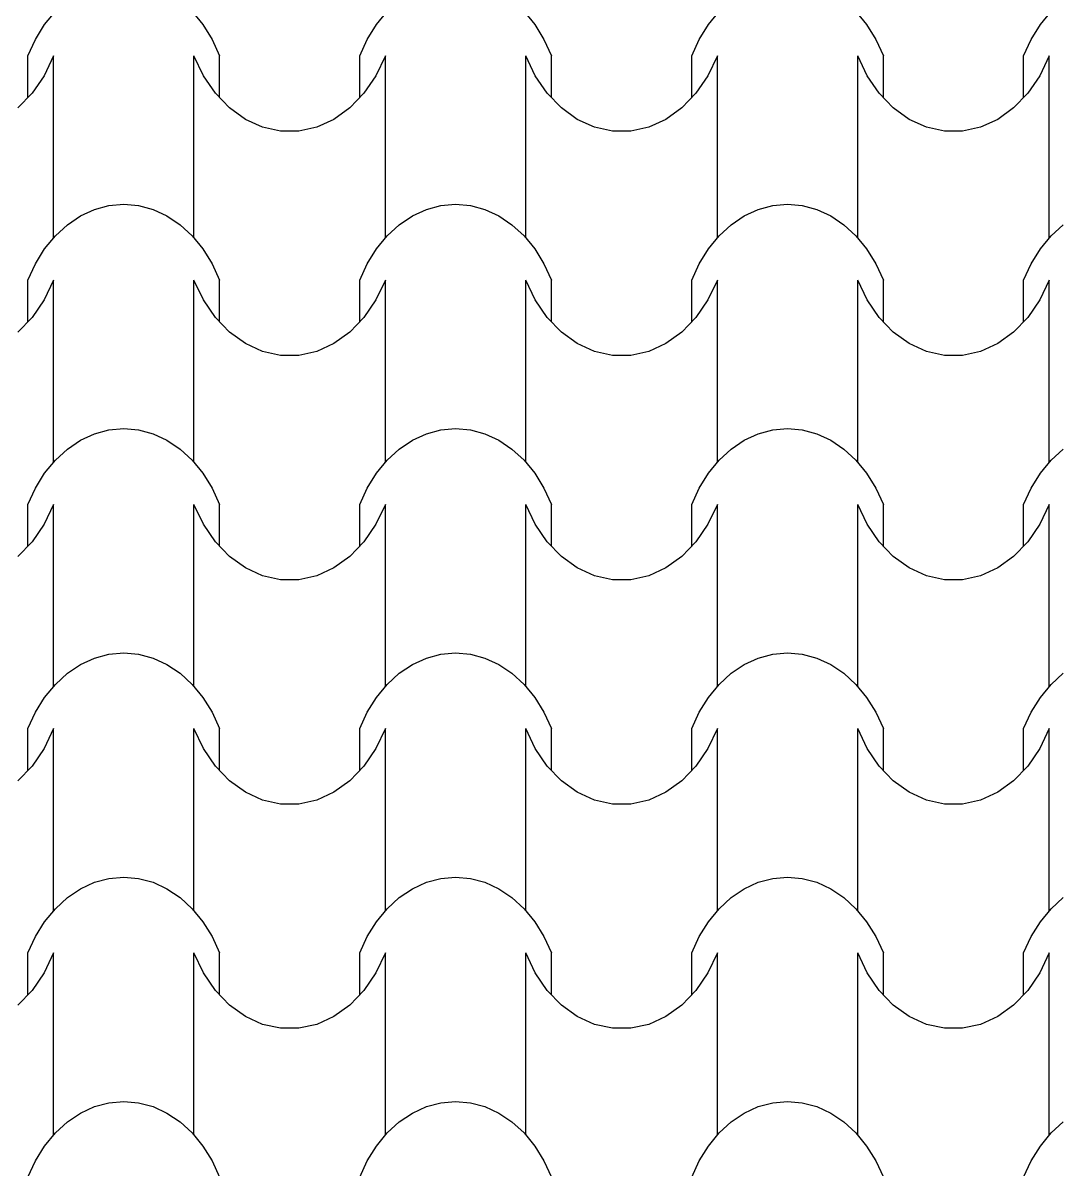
# Model space of a CAD drawing. Header units: millimetres. Extents: x 42452 to 2852333, y -419346 to 834876.
# Drawn here: x 2639287 to 2641392, y 669453 to 671785 of the extents above; entities that cross this region are included whole.
import ezdxf

# ---------------------------------------------------------------- set-up
doc = ezdxf.new("R2010")
doc.units = ezdxf.units.MM
doc.layers.add('memar', color=7, linetype='Continuous', lineweight=25)

msp = doc.modelspace()

# ---------------------------------------------------------------- linework, layer by layer
at = {"layer": 'memar', "color": 7, "linetype": 'Continuous', "lineweight": 25}
for p, q in [((2639331.66538, 671781.81447), (2639353.48737, 671808.44225)), ((2639631.8284, 671808.44225), (2639653.65039, 671781.81447)), ((2640007.22488, 671781.81447), (2640029.04687, 671808.44225)), ((2640307.38789, 671808.44225), (2640329.20988, 671781.81447)), ((2640682.78437, 671781.81447), (2640704.60636, 671808.44225)), ((2640982.94738, 671808.44225), (2641004.76937, 671781.81447)), ((2641358.34386, 671781.81447), (2641380.16585, 671808.44225)), ((2639312.93007, 671751.58881), (2639331.66538, 671781.81447)), ((2639653.65039, 671781.81447), (2639672.38569, 671751.58881)), ((2639988.48957, 671751.58881), (2640007.22488, 671781.81447)), ((2640329.20988, 671781.81447), (2640347.94519, 671751.58881)), ((2640664.04906, 671751.58881), (2640682.78437, 671781.81447)), ((2641004.76937, 671781.81447), (2641023.50468, 671751.58881)), ((2641339.60856, 671751.58881), (2641358.34386, 671781.81447)), ((2639297.64066, 671718.34478), (2639312.93007, 671751.58881)), ((2639672.38569, 671751.58881), (2639687.67511, 671718.34478)), ((2639973.20015, 671718.34478), (2639988.48957, 671751.58881)), ((2640347.94519, 671751.58881), (2640363.23461, 671718.34478)), ((2640648.75964, 671718.34478), (2640664.04906, 671751.58881)), ((2641023.50468, 671751.58881), (2641038.7941, 671718.34478)), ((2641324.31914, 671718.34478), (2641339.60856, 671751.58881)), ((2639297.64066, 671633.26079), (2639297.64066, 671718.34478)), ((2639349.89536, 671718.34478), (2639330.5762, 671677.83558)), ((2639349.89536, 671533.2711), (2639349.89536, 671718.34478)), ((2639635.4204, 671533.2711), (2639635.4204, 671718.34478)), ((2639654.73957, 671677.83558), (2639635.4204, 671718.34478)), ((2639687.67511, 671633.26079), (2639687.67511, 671718.34478)), ((2639973.20015, 671633.26079), (2639973.20015, 671718.34478)), ((2640025.45486, 671718.34478), (2640006.13569, 671677.83558)), ((2640025.45486, 671533.2711), (2640025.45486, 671718.34478)), ((2640310.9799, 671533.2711), (2640310.9799, 671718.34478)), ((2640330.29906, 671677.83558), (2640310.9799, 671718.34478)), ((2640363.23461, 671633.26079), (2640363.23461, 671718.34478)), ((2640648.75964, 671633.26079), (2640648.75964, 671718.34478)), ((2640701.01435, 671718.34478), (2640681.69519, 671677.83558)), ((2640701.01435, 671533.2711), (2640701.01435, 671718.34478)), ((2640986.53939, 671533.2711), (2640986.53939, 671718.34478)), ((2641005.85855, 671677.83558), (2640986.53939, 671718.34478)), ((2641038.7941, 671633.26079), (2641038.7941, 671718.34478)), ((2641324.31914, 671633.26079), (2641324.31914, 671718.34478)), ((2641376.57385, 671718.34478), (2641357.25468, 671677.83558)), ((2641376.57385, 671533.2711), (2641376.57385, 671718.34478)), ((2639330.5762, 671677.83558), (2639306.15847, 671642.10565)), ((2639679.1573, 671642.10565), (2639654.73957, 671677.83558)), ((2640006.13569, 671677.83558), (2639981.71796, 671642.10565)), ((2640354.7168, 671642.10565), (2640330.29906, 671677.83558)), ((2640681.69519, 671677.83558), (2640657.27745, 671642.10565)), ((2641030.27629, 671642.10565), (2641005.85855, 671677.83558)), ((2641357.25468, 671677.83558), (2641332.83695, 671642.10565)), ((2639306.15847, 671642.10565), (2639277.35074, 671612.19182)), ((2639707.96503, 671612.19182), (2639679.1573, 671642.10565)), ((2639981.71796, 671642.10565), (2639952.91023, 671612.19182)), ((2640383.52452, 671612.19182), (2640354.7168, 671642.10565)), ((2640657.27745, 671642.10565), (2640628.46972, 671612.19182)), ((2641059.08402, 671612.19182), (2641030.27629, 671642.10565)), ((2641332.83695, 671642.10565), (2641304.02922, 671612.19182)), ((2639740.32678, 671588.96217), (2639707.96503, 671612.19182)), ((2639952.91023, 671612.19182), (2639920.54848, 671588.96217)), ((2640415.88628, 671588.96217), (2640383.52452, 671612.19182)), ((2640628.46972, 671612.19182), (2640596.10797, 671588.96217)), ((2641091.44577, 671588.96217), (2641059.08402, 671612.19182)), ((2641304.02922, 671612.19182), (2641271.66747, 671588.96217)), ((2639775.30346, 671573.0908), (2639740.32678, 671588.96217)), ((2639920.54848, 671588.96217), (2639885.5718, 671573.0908)), ((2640450.86295, 671573.0908), (2640415.88628, 671588.96217)), ((2640596.10797, 671588.96217), (2640561.1313, 671573.0908)), ((2641126.42244, 671573.0908), (2641091.44577, 671588.96217)), ((2641271.66747, 671588.96217), (2641236.69079, 671573.0908)), ((2639811.88007, 671565.03828), (2639775.30346, 671573.0908)), ((2639830.43763, 671565.03828), (2639811.88007, 671565.03828)), ((2639848.9952, 671565.03828), (2639830.43763, 671565.03828)), ((2639885.5718, 671573.0908), (2639848.9952, 671565.03828)), ((2640487.43956, 671565.03828), (2640450.86295, 671573.0908)), ((2640505.99712, 671565.03828), (2640487.43956, 671565.03828)), ((2640524.55469, 671565.03828), (2640505.99712, 671565.03828)), ((2640561.1313, 671573.0908), (2640524.55469, 671565.03828)), ((2641162.99905, 671565.03828), (2641126.42244, 671573.0908)), ((2641181.55662, 671565.03828), (2641162.99905, 671565.03828)), ((2641200.11418, 671565.03828), (2641181.55662, 671565.03828)), ((2641236.69079, 671573.0908), (2641200.11418, 671565.03828)), ((2639349.89536, 671348.19741), (2639349.89536, 671533.2711)), ((2639635.4204, 671348.19741), (2639635.4204, 671533.2711)), ((2640025.45486, 671348.19741), (2640025.45486, 671533.2711)), ((2640310.9799, 671348.19741), (2640310.9799, 671533.2711)), ((2640701.01435, 671348.19741), (2640701.01435, 671533.2711)), ((2640986.53939, 671348.19741), (2640986.53939, 671533.2711)), ((2641376.57385, 671348.19741), (2641376.57385, 671533.2711)), ((2639433.04274, 671405.68679), (2639462.5618, 671413.64517)), ((2639462.5618, 671413.64517), (2639492.65788, 671416.31502)), ((2639492.65788, 671416.31502), (2639522.75397, 671413.64517)), ((2639522.75397, 671413.64517), (2639552.27302, 671405.68679)), ((2640108.60224, 671405.68679), (2640138.12129, 671413.64517)), ((2640138.12129, 671413.64517), (2640168.21738, 671416.31502)), ((2640168.21738, 671416.31502), (2640198.31346, 671413.64517)), ((2640198.31346, 671413.64517), (2640227.83252, 671405.68679)), ((2640784.16173, 671405.68679), (2640813.68079, 671413.64517)), ((2640813.68079, 671413.64517), (2640843.77687, 671416.31502)), ((2640843.77687, 671416.31502), (2640873.87295, 671413.64517)), ((2640873.87295, 671413.64517), (2640903.39201, 671405.68679)), ((2639377.97765, 671374.61328), (2639404.66668, 671392.59247)), ((2639404.66668, 671392.59247), (2639433.04274, 671405.68679)), ((2639552.27302, 671405.68679), (2639580.64909, 671392.59247)), ((2639580.64909, 671392.59247), (2639607.33811, 671374.61328)), ((2640053.53715, 671374.61328), (2640080.22617, 671392.59247)), ((2640080.22617, 671392.59247), (2640108.60224, 671405.68679)), ((2640227.83252, 671405.68679), (2640256.20858, 671392.59247)), ((2640256.20858, 671392.59247), (2640282.89761, 671374.61328)), ((2640729.09664, 671374.61328), (2640755.78567, 671392.59247)), ((2640755.78567, 671392.59247), (2640784.16173, 671405.68679)), ((2640903.39201, 671405.68679), (2640931.76808, 671392.59247)), ((2640931.76808, 671392.59247), (2640958.4571, 671374.61328)), ((2639353.48737, 671352.09391), (2639377.97765, 671374.61328)), ((2639607.33811, 671374.61328), (2639631.8284, 671352.09391)), ((2640029.04687, 671352.09391), (2640053.53715, 671374.61328)), ((2640282.89761, 671374.61328), (2640307.38789, 671352.09391)), ((2640704.60636, 671352.09391), (2640729.09664, 671374.61328)), ((2640958.4571, 671374.61328), (2640982.94738, 671352.09391)), ((2641380.16585, 671352.09391), (2641404.65613, 671374.61328)), ((2639331.66538, 671325.46613), (2639353.48737, 671352.09391)), ((2639631.8284, 671352.09391), (2639653.65039, 671325.46613)), ((2640007.22488, 671325.46613), (2640029.04687, 671352.09391)), ((2640307.38789, 671352.09391), (2640329.20988, 671325.46613)), ((2640682.78437, 671325.46613), (2640704.60636, 671352.09391)), ((2640982.94738, 671352.09391), (2641004.76937, 671325.46613)), ((2641358.34386, 671325.46613), (2641380.16585, 671352.09391)), ((2639312.93007, 671295.24047), (2639331.66538, 671325.46613)), ((2639653.65039, 671325.46613), (2639672.38569, 671295.24047)), ((2639988.48957, 671295.24047), (2640007.22488, 671325.46613)), ((2640329.20988, 671325.46613), (2640347.94519, 671295.24047)), ((2640664.04906, 671295.24047), (2640682.78437, 671325.46613)), ((2641004.76937, 671325.46613), (2641023.50468, 671295.24047)), ((2641339.60856, 671295.24047), (2641358.34386, 671325.46613)), ((2639297.64066, 671261.99644), (2639312.93007, 671295.24047)), ((2639672.38569, 671295.24047), (2639687.67511, 671261.99644)), ((2639973.20015, 671261.99644), (2639988.48957, 671295.24047)), ((2640347.94519, 671295.24047), (2640363.23461, 671261.99644)), ((2640648.75964, 671261.99644), (2640664.04906, 671295.24047)), ((2641023.50468, 671295.24047), (2641038.7941, 671261.99644)), ((2641324.31914, 671261.99644), (2641339.60856, 671295.24047)), ((2639297.64066, 671176.91245), (2639297.64066, 671261.99644)), ((2639349.89536, 671261.99644), (2639330.5762, 671221.48724)), ((2639349.89536, 671076.92276), (2639349.89536, 671261.99644)), ((2639635.4204, 671076.92276), (2639635.4204, 671261.99644)), ((2639654.73957, 671221.48724), (2639635.4204, 671261.99644)), ((2639687.67511, 671176.91245), (2639687.67511, 671261.99644)), ((2639973.20015, 671176.91245), (2639973.20015, 671261.99644)), ((2640025.45486, 671261.99644), (2640006.13569, 671221.48724)), ((2640025.45486, 671076.92276), (2640025.45486, 671261.99644)), ((2640310.9799, 671076.92276), (2640310.9799, 671261.99644)), ((2640330.29906, 671221.48724), (2640310.9799, 671261.99644)), ((2640363.23461, 671176.91245), (2640363.23461, 671261.99644)), ((2640648.75964, 671176.91245), (2640648.75964, 671261.99644)), ((2640701.01435, 671261.99644), (2640681.69519, 671221.48724)), ((2640701.01435, 671076.92276), (2640701.01435, 671261.99644)), ((2640986.53939, 671076.92276), (2640986.53939, 671261.99644)), ((2641005.85855, 671221.48724), (2640986.53939, 671261.99644)), ((2641038.7941, 671176.91245), (2641038.7941, 671261.99644)), ((2641324.31914, 671176.91245), (2641324.31914, 671261.99644)), ((2641376.57385, 671261.99644), (2641357.25468, 671221.48724)), ((2641376.57385, 671076.92276), (2641376.57385, 671261.99644)), ((2639330.5762, 671221.48724), (2639306.15847, 671185.75731)), ((2639679.1573, 671185.75731), (2639654.73957, 671221.48724)), ((2640006.13569, 671221.48724), (2639981.71796, 671185.75731)), ((2640354.7168, 671185.75731), (2640330.29906, 671221.48724)), ((2640681.69519, 671221.48724), (2640657.27745, 671185.75731)), ((2641030.27629, 671185.75731), (2641005.85855, 671221.48724)), ((2641357.25468, 671221.48724), (2641332.83695, 671185.75731)), ((2639306.15847, 671185.75731), (2639277.35074, 671155.84348)), ((2639707.96503, 671155.84348), (2639679.1573, 671185.75731)), ((2639981.71796, 671185.75731), (2639952.91023, 671155.84348)), ((2640383.52452, 671155.84348), (2640354.7168, 671185.75731)), ((2640657.27745, 671185.75731), (2640628.46972, 671155.84348)), ((2641059.08402, 671155.84348), (2641030.27629, 671185.75731)), ((2641332.83695, 671185.75731), (2641304.02922, 671155.84348)), ((2639740.32678, 671132.61384), (2639707.96503, 671155.84348)), ((2639952.91023, 671155.84348), (2639920.54848, 671132.61384)), ((2640415.88628, 671132.61384), (2640383.52452, 671155.84348)), ((2640628.46972, 671155.84348), (2640596.10797, 671132.61384)), ((2641091.44577, 671132.61384), (2641059.08402, 671155.84348)), ((2641304.02922, 671155.84348), (2641271.66747, 671132.61384)), ((2639775.30346, 671116.74246), (2639740.32678, 671132.61384)), ((2639920.54848, 671132.61384), (2639885.5718, 671116.74246)), ((2640450.86295, 671116.74246), (2640415.88628, 671132.61384)), ((2640596.10797, 671132.61384), (2640561.1313, 671116.74246)), ((2641126.42244, 671116.74246), (2641091.44577, 671132.61384)), ((2641271.66747, 671132.61384), (2641236.69079, 671116.74246)), ((2639811.88007, 671108.68994), (2639775.30346, 671116.74246)), ((2639830.43763, 671108.68994), (2639811.88007, 671108.68994)), ((2639848.9952, 671108.68994), (2639830.43763, 671108.68994)), ((2639885.5718, 671116.74246), (2639848.9952, 671108.68994)), ((2640487.43956, 671108.68994), (2640450.86295, 671116.74246)), ((2640505.99712, 671108.68994), (2640487.43956, 671108.68994)), ((2640524.55469, 671108.68994), (2640505.99712, 671108.68994)), ((2640561.1313, 671116.74246), (2640524.55469, 671108.68994)), ((2641162.99905, 671108.68994), (2641126.42244, 671116.74246)), ((2641181.55662, 671108.68994), (2641162.99905, 671108.68994)), ((2641200.11418, 671108.68994), (2641181.55662, 671108.68994)), ((2641236.69079, 671116.74246), (2641200.11418, 671108.68994)), ((2639349.89536, 670891.84907), (2639349.89536, 671076.92276)), ((2639635.4204, 670891.84907), (2639635.4204, 671076.92276)), ((2640025.45486, 670891.84907), (2640025.45486, 671076.92276)), ((2640310.9799, 670891.84907), (2640310.9799, 671076.92276)), ((2640701.01435, 670891.84907), (2640701.01435, 671076.92276)), ((2640986.53939, 670891.84907), (2640986.53939, 671076.92276)), ((2641376.57385, 670891.84907), (2641376.57385, 671076.92276)), ((2639404.66668, 670936.24414), (2639433.04274, 670949.33845)), ((2639433.04274, 670949.33845), (2639462.5618, 670957.29683)), ((2639462.5618, 670957.29683), (2639492.65788, 670959.96669)), ((2639492.65788, 670959.96669), (2639522.75397, 670957.29683)), ((2639522.75397, 670957.29683), (2639552.27302, 670949.33845)), ((2639552.27302, 670949.33845), (2639580.64909, 670936.24414)), ((2640080.22617, 670936.24414), (2640108.60224, 670949.33845)), ((2640108.60224, 670949.33845), (2640138.12129, 670957.29683)), ((2640138.12129, 670957.29683), (2640168.21738, 670959.96669)), ((2640168.21738, 670959.96669), (2640198.31346, 670957.29683)), ((2640198.31346, 670957.29683), (2640227.83252, 670949.33845)), ((2640227.83252, 670949.33845), (2640256.20858, 670936.24414)), ((2640755.78567, 670936.24414), (2640784.16173, 670949.33845)), ((2640784.16173, 670949.33845), (2640813.68079, 670957.29683)), ((2640813.68079, 670957.29683), (2640843.77687, 670959.96669)), ((2640843.77687, 670959.96669), (2640873.87295, 670957.29683)), ((2640873.87295, 670957.29683), (2640903.39201, 670949.33845)), ((2640903.39201, 670949.33845), (2640931.76808, 670936.24414)), ((2639377.97765, 670918.26494), (2639404.66668, 670936.24414)), ((2639580.64909, 670936.24414), (2639607.33811, 670918.26494)), ((2640053.53715, 670918.26494), (2640080.22617, 670936.24414)), ((2640256.20858, 670936.24414), (2640282.89761, 670918.26494)), ((2640729.09664, 670918.26494), (2640755.78567, 670936.24414)), ((2640931.76808, 670936.24414), (2640958.4571, 670918.26494)), ((2639353.48737, 670895.74557), (2639377.97765, 670918.26494)), ((2639607.33811, 670918.26494), (2639631.8284, 670895.74557)), ((2640029.04687, 670895.74557), (2640053.53715, 670918.26494)), ((2640282.89761, 670918.26494), (2640307.38789, 670895.74557)), ((2640704.60636, 670895.74557), (2640729.09664, 670918.26494)), ((2640958.4571, 670918.26494), (2640982.94738, 670895.74557)), ((2641380.16585, 670895.74557), (2641404.65613, 670918.26494)), ((2639331.66538, 670869.11779), (2639353.48737, 670895.74557)), ((2639631.8284, 670895.74557), (2639653.65039, 670869.11779)), ((2640007.22488, 670869.11779), (2640029.04687, 670895.74557)), ((2640307.38789, 670895.74557), (2640329.20988, 670869.11779)), ((2640682.78437, 670869.11779), (2640704.60636, 670895.74557)), ((2640982.94738, 670895.74557), (2641004.76937, 670869.11779)), ((2641358.34386, 670869.11779), (2641380.16585, 670895.74557)), ((2639312.93007, 670838.89214), (2639331.66538, 670869.11779)), ((2639653.65039, 670869.11779), (2639672.38569, 670838.89214)), ((2639988.48957, 670838.89214), (2640007.22488, 670869.11779)), ((2640329.20988, 670869.11779), (2640347.94519, 670838.89214)), ((2640664.04906, 670838.89214), (2640682.78437, 670869.11779)), ((2641004.76937, 670869.11779), (2641023.50468, 670838.89214)), ((2641339.60856, 670838.89214), (2641358.34386, 670869.11779)), ((2639297.64066, 670805.64811), (2639312.93007, 670838.89214)), ((2639672.38569, 670838.89214), (2639687.67511, 670805.64811)), ((2639973.20015, 670805.64811), (2639988.48957, 670838.89214)), ((2640347.94519, 670838.89214), (2640363.23461, 670805.64811)), ((2640648.75964, 670805.64811), (2640664.04906, 670838.89214)), ((2641023.50468, 670838.89214), (2641038.7941, 670805.64811)), ((2641324.31914, 670805.64811), (2641339.60856, 670838.89214)), ((2639297.64066, 670720.56411), (2639297.64066, 670805.64811)), ((2639349.89536, 670805.64811), (2639330.5762, 670765.13891)), ((2639349.89536, 670620.57442), (2639349.89536, 670805.64811)), ((2639635.4204, 670620.57442), (2639635.4204, 670805.64811)), ((2639654.73957, 670765.13891), (2639635.4204, 670805.64811)), ((2639687.67511, 670720.56411), (2639687.67511, 670805.64811)), ((2639973.20015, 670720.56411), (2639973.20015, 670805.64811)), ((2640025.45486, 670805.64811), (2640006.13569, 670765.13891)), ((2640025.45486, 670620.57442), (2640025.45486, 670805.64811)), ((2640310.9799, 670620.57442), (2640310.9799, 670805.64811)), ((2640330.29906, 670765.13891), (2640310.9799, 670805.64811)), ((2640363.23461, 670720.56411), (2640363.23461, 670805.64811)), ((2640648.75964, 670720.56411), (2640648.75964, 670805.64811)), ((2640701.01435, 670805.64811), (2640681.69519, 670765.13891)), ((2640701.01435, 670620.57442), (2640701.01435, 670805.64811)), ((2640986.53939, 670620.57442), (2640986.53939, 670805.64811)), ((2641005.85855, 670765.13891), (2640986.53939, 670805.64811)), ((2641038.7941, 670720.56411), (2641038.7941, 670805.64811)), ((2641324.31914, 670720.56411), (2641324.31914, 670805.64811)), ((2641376.57385, 670805.64811), (2641357.25468, 670765.13891)), ((2641376.57385, 670620.57442), (2641376.57385, 670805.64811)), ((2639330.5762, 670765.13891), (2639306.15847, 670729.40897)), ((2639679.1573, 670729.40897), (2639654.73957, 670765.13891)), ((2640006.13569, 670765.13891), (2639981.71796, 670729.40897)), ((2640354.7168, 670729.40897), (2640330.29906, 670765.13891)), ((2640681.69519, 670765.13891), (2640657.27745, 670729.40897)), ((2641030.27629, 670729.40897), (2641005.85855, 670765.13891)), ((2641357.25468, 670765.13891), (2641332.83695, 670729.40897)), ((2639306.15847, 670729.40897), (2639277.35074, 670699.49515)), ((2639707.96503, 670699.49515), (2639679.1573, 670729.40897)), ((2639981.71796, 670729.40897), (2639952.91023, 670699.49515)), ((2640383.52452, 670699.49515), (2640354.7168, 670729.40897)), ((2640657.27745, 670729.40897), (2640628.46972, 670699.49515)), ((2641059.08402, 670699.49515), (2641030.27629, 670729.40897)), ((2641332.83695, 670729.40897), (2641304.02922, 670699.49515)), ((2639740.32678, 670676.2655), (2639707.96503, 670699.49515)), ((2639952.91023, 670699.49515), (2639920.54848, 670676.2655)), ((2640415.88628, 670676.2655), (2640383.52452, 670699.49515)), ((2640628.46972, 670699.49515), (2640596.10797, 670676.2655)), ((2641091.44577, 670676.2655), (2641059.08402, 670699.49515)), ((2641304.02922, 670699.49515), (2641271.66747, 670676.2655)), ((2639775.30346, 670660.39413), (2639740.32678, 670676.2655)), ((2639920.54848, 670676.2655), (2639885.5718, 670660.39413)), ((2640450.86295, 670660.39413), (2640415.88628, 670676.2655)), ((2640596.10797, 670676.2655), (2640561.1313, 670660.39413)), ((2641126.42244, 670660.39413), (2641091.44577, 670676.2655)), ((2641271.66747, 670676.2655), (2641236.69079, 670660.39413)), ((2639811.88007, 670652.3416), (2639775.30346, 670660.39413)), ((2639830.43763, 670652.3416), (2639811.88007, 670652.3416)), ((2639848.9952, 670652.3416), (2639830.43763, 670652.3416)), ((2639885.5718, 670660.39413), (2639848.9952, 670652.3416)), ((2640487.43956, 670652.3416), (2640450.86295, 670660.39413)), ((2640505.99712, 670652.3416), (2640487.43956, 670652.3416)), ((2640524.55469, 670652.3416), (2640505.99712, 670652.3416)), ((2640561.1313, 670660.39413), (2640524.55469, 670652.3416)), ((2641162.99905, 670652.3416), (2641126.42244, 670660.39413)), ((2641181.55662, 670652.3416), (2641162.99905, 670652.3416)), ((2641200.11418, 670652.3416), (2641181.55662, 670652.3416)), ((2641236.69079, 670660.39413), (2641200.11418, 670652.3416)), ((2639349.89536, 670435.50073), (2639349.89536, 670620.57442)), ((2639635.4204, 670435.50073), (2639635.4204, 670620.57442)), ((2640025.45486, 670435.50073), (2640025.45486, 670620.57442)), ((2640310.9799, 670435.50073), (2640310.9799, 670620.57442)), ((2640701.01435, 670435.50073), (2640701.01435, 670620.57442)), ((2640986.53939, 670435.50073), (2640986.53939, 670620.57442)), ((2641376.57385, 670435.50073), (2641376.57385, 670620.57442)), ((2639462.5618, 670500.94849), (2639492.65788, 670503.61835)), ((2639492.65788, 670503.61835), (2639522.75397, 670500.94849)), ((2640138.12129, 670500.94849), (2640168.21738, 670503.61835)), ((2640168.21738, 670503.61835), (2640198.31346, 670500.94849)), ((2640813.68079, 670500.94849), (2640843.77687, 670503.61835)), ((2640843.77687, 670503.61835), (2640873.87295, 670500.94849)), ((2639377.97765, 670461.9166), (2639404.66668, 670479.8958)), ((2639404.66668, 670479.8958), (2639433.04274, 670492.99012)), ((2639433.04274, 670492.99012), (2639462.5618, 670500.94849)), ((2639522.75397, 670500.94849), (2639552.27302, 670492.99012)), ((2639552.27302, 670492.99012), (2639580.64909, 670479.8958)), ((2639580.64909, 670479.8958), (2639607.33811, 670461.9166)), ((2640053.53715, 670461.9166), (2640080.22617, 670479.8958)), ((2640080.22617, 670479.8958), (2640108.60224, 670492.99012)), ((2640108.60224, 670492.99012), (2640138.12129, 670500.94849)), ((2640198.31346, 670500.94849), (2640227.83252, 670492.99012)), ((2640227.83252, 670492.99012), (2640256.20858, 670479.8958)), ((2640256.20858, 670479.8958), (2640282.89761, 670461.9166)), ((2640729.09664, 670461.9166), (2640755.78567, 670479.8958)), ((2640755.78567, 670479.8958), (2640784.16173, 670492.99012)), ((2640784.16173, 670492.99012), (2640813.68079, 670500.94849)), ((2640873.87295, 670500.94849), (2640903.39201, 670492.99012)), ((2640903.39201, 670492.99012), (2640931.76808, 670479.8958)), ((2640931.76808, 670479.8958), (2640958.4571, 670461.9166)), ((2639353.48737, 670439.39724), (2639377.97765, 670461.9166)), ((2639607.33811, 670461.9166), (2639631.8284, 670439.39724)), ((2640029.04687, 670439.39724), (2640053.53715, 670461.9166)), ((2640282.89761, 670461.9166), (2640307.38789, 670439.39724)), ((2640704.60636, 670439.39724), (2640729.09664, 670461.9166)), ((2640958.4571, 670461.9166), (2640982.94738, 670439.39724)), ((2641380.16585, 670439.39724), (2641404.65613, 670461.9166)), ((2639331.66538, 670412.76946), (2639353.48737, 670439.39724)), ((2639631.8284, 670439.39724), (2639653.65039, 670412.76946)), ((2640007.22488, 670412.76946), (2640029.04687, 670439.39724)), ((2640307.38789, 670439.39724), (2640329.20988, 670412.76946)), ((2640682.78437, 670412.76946), (2640704.60636, 670439.39724)), ((2640982.94738, 670439.39724), (2641004.76937, 670412.76946)), ((2641358.34386, 670412.76946), (2641380.16585, 670439.39724)), ((2639312.93007, 670382.5438), (2639331.66538, 670412.76946)), ((2639653.65039, 670412.76946), (2639672.38569, 670382.5438)), ((2639988.48957, 670382.5438), (2640007.22488, 670412.76946)), ((2640329.20988, 670412.76946), (2640347.94519, 670382.5438)), ((2640664.04906, 670382.5438), (2640682.78437, 670412.76946)), ((2641004.76937, 670412.76946), (2641023.50468, 670382.5438)), ((2641339.60856, 670382.5438), (2641358.34386, 670412.76946)), ((2639297.64066, 670349.29977), (2639312.93007, 670382.5438)), ((2639672.38569, 670382.5438), (2639687.67511, 670349.29977)), ((2639973.20015, 670349.29977), (2639988.48957, 670382.5438)), ((2640347.94519, 670382.5438), (2640363.23461, 670349.29977)), ((2640648.75964, 670349.29977), (2640664.04906, 670382.5438)), ((2641023.50468, 670382.5438), (2641038.7941, 670349.29977)), ((2641324.31914, 670349.29977), (2641339.60856, 670382.5438)), ((2639297.64066, 670264.21578), (2639297.64066, 670349.29977)), ((2639349.89536, 670349.29977), (2639330.5762, 670308.79057)), ((2639349.89536, 670164.22608), (2639349.89536, 670349.29977)), ((2639635.4204, 670164.22608), (2639635.4204, 670349.29977)), ((2639654.73957, 670308.79057), (2639635.4204, 670349.29977)), ((2639687.67511, 670264.21578), (2639687.67511, 670349.29977)), ((2639973.20015, 670264.21578), (2639973.20015, 670349.29977)), ((2640025.45486, 670349.29977), (2640006.13569, 670308.79057)), ((2640025.45486, 670164.22608), (2640025.45486, 670349.29977)), ((2640310.9799, 670164.22608), (2640310.9799, 670349.29977)), ((2640330.29906, 670308.79057), (2640310.9799, 670349.29977)), ((2640363.23461, 670264.21578), (2640363.23461, 670349.29977)), ((2640648.75964, 670264.21578), (2640648.75964, 670349.29977)), ((2640701.01435, 670349.29977), (2640681.69519, 670308.79057)), ((2640701.01435, 670164.22608), (2640701.01435, 670349.29977)), ((2640986.53939, 670164.22608), (2640986.53939, 670349.29977)), ((2641005.85855, 670308.79057), (2640986.53939, 670349.29977)), ((2641038.7941, 670264.21578), (2641038.7941, 670349.29977)), ((2641324.31914, 670264.21578), (2641324.31914, 670349.29977)), ((2641376.57385, 670349.29977), (2641357.25468, 670308.79057)), ((2641376.57385, 670164.22608), (2641376.57385, 670349.29977)), ((2639330.5762, 670308.79057), (2639306.15847, 670273.06063)), ((2639679.1573, 670273.06063), (2639654.73957, 670308.79057)), ((2640006.13569, 670308.79057), (2639981.71796, 670273.06063)), ((2640354.7168, 670273.06063), (2640330.29906, 670308.79057)), ((2640681.69519, 670308.79057), (2640657.27745, 670273.06063)), ((2641030.27629, 670273.06063), (2641005.85855, 670308.79057)), ((2641357.25468, 670308.79057), (2641332.83695, 670273.06063)), ((2639306.15847, 670273.06063), (2639277.35074, 670243.14681)), ((2639707.96503, 670243.14681), (2639679.1573, 670273.06063)), ((2639981.71796, 670273.06063), (2639952.91023, 670243.14681)), ((2640383.52452, 670243.14681), (2640354.7168, 670273.06063)), ((2640657.27745, 670273.06063), (2640628.46972, 670243.14681)), ((2641059.08402, 670243.14681), (2641030.27629, 670273.06063)), ((2641332.83695, 670273.06063), (2641304.02922, 670243.14681)), ((2639740.32678, 670219.91716), (2639707.96503, 670243.14681)), ((2639952.91023, 670243.14681), (2639920.54848, 670219.91716)), ((2640415.88628, 670219.91716), (2640383.52452, 670243.14681)), ((2640628.46972, 670243.14681), (2640596.10797, 670219.91716)), ((2641091.44577, 670219.91716), (2641059.08402, 670243.14681)), ((2641304.02922, 670243.14681), (2641271.66747, 670219.91716)), ((2639775.30346, 670204.04579), (2639740.32678, 670219.91716)), ((2639811.88007, 670195.99327), (2639775.30346, 670204.04579)), ((2639885.5718, 670204.04579), (2639848.9952, 670195.99327)), ((2639920.54848, 670219.91716), (2639885.5718, 670204.04579)), ((2640450.86295, 670204.04579), (2640415.88628, 670219.91716)), ((2640487.43956, 670195.99327), (2640450.86295, 670204.04579)), ((2640561.1313, 670204.04579), (2640524.55469, 670195.99327)), ((2640596.10797, 670219.91716), (2640561.1313, 670204.04579)), ((2641126.42244, 670204.04579), (2641091.44577, 670219.91716)), ((2641162.99905, 670195.99327), (2641126.42244, 670204.04579)), ((2641236.69079, 670204.04579), (2641200.11418, 670195.99327)), ((2641271.66747, 670219.91716), (2641236.69079, 670204.04579)), ((2639830.43763, 670195.99327), (2639811.88007, 670195.99327)), ((2639848.9952, 670195.99327), (2639830.43763, 670195.99327)), ((2640505.99712, 670195.99327), (2640487.43956, 670195.99327)), ((2640524.55469, 670195.99327), (2640505.99712, 670195.99327)), ((2641181.55662, 670195.99327), (2641162.99905, 670195.99327)), ((2641200.11418, 670195.99327), (2641181.55662, 670195.99327)), ((2639349.89536, 669979.1524), (2639349.89536, 670164.22608)), ((2639635.4204, 669979.1524), (2639635.4204, 670164.22608)), ((2640025.45486, 669979.1524), (2640025.45486, 670164.22608)), ((2640310.9799, 669979.1524), (2640310.9799, 670164.22608)), ((2640701.01435, 669979.1524), (2640701.01435, 670164.22608)), ((2640986.53939, 669979.1524), (2640986.53939, 670164.22608)), ((2641376.57385, 669979.1524), (2641376.57385, 670164.22608)), ((2639404.66668, 670023.54746), (2639433.04274, 670036.64178)), ((2639433.04274, 670036.64178), (2639462.5618, 670044.60016)), ((2639462.5618, 670044.60016), (2639492.65788, 670047.27001)), ((2639492.65788, 670047.27001), (2639522.75397, 670044.60016)), ((2639522.75397, 670044.60016), (2639552.27302, 670036.64178)), ((2639552.27302, 670036.64178), (2639580.64909, 670023.54746)), ((2640080.22617, 670023.54746), (2640108.60224, 670036.64178)), ((2640108.60224, 670036.64178), (2640138.12129, 670044.60016)), ((2640138.12129, 670044.60016), (2640168.21738, 670047.27001)), ((2640168.21738, 670047.27001), (2640198.31346, 670044.60016)), ((2640198.31346, 670044.60016), (2640227.83252, 670036.64178)), ((2640227.83252, 670036.64178), (2640256.20858, 670023.54746)), ((2640755.78567, 670023.54746), (2640784.16173, 670036.64178)), ((2640784.16173, 670036.64178), (2640813.68079, 670044.60016)), ((2640813.68079, 670044.60016), (2640843.77687, 670047.27001)), ((2640843.77687, 670047.27001), (2640873.87295, 670044.60016)), ((2640873.87295, 670044.60016), (2640903.39201, 670036.64178)), ((2640903.39201, 670036.64178), (2640931.76808, 670023.54746)), ((2639377.97765, 670005.56827), (2639404.66668, 670023.54746)), ((2639580.64909, 670023.54746), (2639607.33811, 670005.56827)), ((2640053.53715, 670005.56827), (2640080.22617, 670023.54746)), ((2640256.20858, 670023.54746), (2640282.89761, 670005.56827)), ((2640729.09664, 670005.56827), (2640755.78567, 670023.54746)), ((2640931.76808, 670023.54746), (2640958.4571, 670005.56827)), ((2639353.48737, 669983.0489), (2639377.97765, 670005.56827)), ((2639607.33811, 670005.56827), (2639631.8284, 669983.0489)), ((2640029.04687, 669983.0489), (2640053.53715, 670005.56827)), ((2640282.89761, 670005.56827), (2640307.38789, 669983.0489)), ((2640704.60636, 669983.0489), (2640729.09664, 670005.56827)), ((2640958.4571, 670005.56827), (2640982.94738, 669983.0489)), ((2641380.16585, 669983.0489), (2641404.65613, 670005.56827)), ((2639331.66538, 669956.42112), (2639353.48737, 669983.0489)), ((2639631.8284, 669983.0489), (2639653.65039, 669956.42112)), ((2640007.22488, 669956.42112), (2640029.04687, 669983.0489)), ((2640307.38789, 669983.0489), (2640329.20988, 669956.42112)), ((2640682.78437, 669956.42112), (2640704.60636, 669983.0489)), ((2640982.94738, 669983.0489), (2641004.76937, 669956.42112)), ((2641358.34386, 669956.42112), (2641380.16585, 669983.0489)), ((2639312.93007, 669926.19546), (2639331.66538, 669956.42112)), ((2639653.65039, 669956.42112), (2639672.38569, 669926.19546)), ((2639988.48957, 669926.19546), (2640007.22488, 669956.42112)), ((2640329.20988, 669956.42112), (2640347.94519, 669926.19546)), ((2640664.04906, 669926.19546), (2640682.78437, 669956.42112)), ((2641004.76937, 669956.42112), (2641023.50468, 669926.19546)), ((2641339.60856, 669926.19546), (2641358.34386, 669956.42112)), ((2639297.64066, 669892.95143), (2639312.93007, 669926.19546)), ((2639672.38569, 669926.19546), (2639687.67511, 669892.95143)), ((2639973.20015, 669892.95143), (2639988.48957, 669926.19546)), ((2640347.94519, 669926.19546), (2640363.23461, 669892.95143)), ((2640648.75964, 669892.95143), (2640664.04906, 669926.19546)), ((2641023.50468, 669926.19546), (2641038.7941, 669892.95143)), ((2641324.31914, 669892.95143), (2641339.60856, 669926.19546)), ((2639297.64066, 669807.86744), (2639297.64066, 669892.95143)), ((2639349.89536, 669892.95143), (2639330.5762, 669852.44223)), ((2639349.89536, 669707.87775), (2639349.89536, 669892.95143)), ((2639635.4204, 669707.87775), (2639635.4204, 669892.95143)), ((2639654.73957, 669852.44223), (2639635.4204, 669892.95143)), ((2639687.67511, 669807.86744), (2639687.67511, 669892.95143)), ((2639973.20015, 669807.86744), (2639973.20015, 669892.95143)), ((2640025.45486, 669892.95143), (2640006.13569, 669852.44223)), ((2640025.45486, 669707.87775), (2640025.45486, 669892.95143)), ((2640310.9799, 669707.87775), (2640310.9799, 669892.95143)), ((2640330.29906, 669852.44223), (2640310.9799, 669892.95143)), ((2640363.23461, 669807.86744), (2640363.23461, 669892.95143)), ((2640648.75964, 669807.86744), (2640648.75964, 669892.95143)), ((2640701.01435, 669892.95143), (2640681.69519, 669852.44223)), ((2640701.01435, 669707.87775), (2640701.01435, 669892.95143)), ((2640986.53939, 669707.87775), (2640986.53939, 669892.95143)), ((2641005.85855, 669852.44223), (2640986.53939, 669892.95143)), ((2641038.7941, 669807.86744), (2641038.7941, 669892.95143)), ((2641324.31914, 669807.86744), (2641324.31914, 669892.95143)), ((2641376.57385, 669892.95143), (2641357.25468, 669852.44223)), ((2641376.57385, 669707.87775), (2641376.57385, 669892.95143)), ((2639330.5762, 669852.44223), (2639306.15847, 669816.7123)), ((2639679.1573, 669816.7123), (2639654.73957, 669852.44223)), ((2640006.13569, 669852.44223), (2639981.71796, 669816.7123)), ((2640354.7168, 669816.7123), (2640330.29906, 669852.44223)), ((2640681.69519, 669852.44223), (2640657.27745, 669816.7123)), ((2641030.27629, 669816.7123), (2641005.85855, 669852.44223)), ((2641357.25468, 669852.44223), (2641332.83695, 669816.7123)), ((2639306.15847, 669816.7123), (2639277.35074, 669786.79847)), ((2639707.96503, 669786.79847), (2639679.1573, 669816.7123)), ((2639981.71796, 669816.7123), (2639952.91023, 669786.79847)), ((2640383.52452, 669786.79847), (2640354.7168, 669816.7123)), ((2640657.27745, 669816.7123), (2640628.46972, 669786.79847)), ((2641059.08402, 669786.79847), (2641030.27629, 669816.7123)), ((2641332.83695, 669816.7123), (2641304.02922, 669786.79847)), ((2639740.32678, 669763.56882), (2639707.96503, 669786.79847)), ((2639952.91023, 669786.79847), (2639920.54848, 669763.56882)), ((2640415.88628, 669763.56882), (2640383.52452, 669786.79847)), ((2640628.46972, 669786.79847), (2640596.10797, 669763.56882)), ((2641091.44577, 669763.56882), (2641059.08402, 669786.79847)), ((2641304.02922, 669786.79847), (2641271.66747, 669763.56882)), ((2639775.30346, 669747.69745), (2639740.32678, 669763.56882)), ((2639920.54848, 669763.56882), (2639885.5718, 669747.69745)), ((2640450.86295, 669747.69745), (2640415.88628, 669763.56882)), ((2640596.10797, 669763.56882), (2640561.1313, 669747.69745)), ((2641126.42244, 669747.69745), (2641091.44577, 669763.56882)), ((2641271.66747, 669763.56882), (2641236.69079, 669747.69745)), ((2639811.88007, 669739.64493), (2639775.30346, 669747.69745)), ((2639830.43763, 669739.64493), (2639811.88007, 669739.64493)), ((2639848.9952, 669739.64493), (2639830.43763, 669739.64493)), ((2639885.5718, 669747.69745), (2639848.9952, 669739.64493)), ((2640487.43956, 669739.64493), (2640450.86295, 669747.69745)), ((2640505.99712, 669739.64493), (2640487.43956, 669739.64493)), ((2640524.55469, 669739.64493), (2640505.99712, 669739.64493)), ((2640561.1313, 669747.69745), (2640524.55469, 669739.64493)), ((2641162.99905, 669739.64493), (2641126.42244, 669747.69745)), ((2641181.55662, 669739.64493), (2641162.99905, 669739.64493)), ((2641200.11418, 669739.64493), (2641181.55662, 669739.64493)), ((2641236.69079, 669747.69745), (2641200.11418, 669739.64493)), ((2639349.89536, 669522.80406), (2639349.89536, 669707.87775)), ((2639635.4204, 669522.80406), (2639635.4204, 669707.87775)), ((2640025.45486, 669522.80406), (2640025.45486, 669707.87775)), ((2640310.9799, 669522.80406), (2640310.9799, 669707.87775)), ((2640701.01435, 669522.80406), (2640701.01435, 669707.87775)), ((2640986.53939, 669522.80406), (2640986.53939, 669707.87775)), ((2641376.57385, 669522.80406), (2641376.57385, 669707.87775)), ((2639404.66668, 669567.19913), (2639433.04274, 669580.29344)), ((2639433.04274, 669580.29344), (2639462.5618, 669588.25182)), ((2639462.5618, 669588.25182), (2639492.65788, 669590.92167)), ((2639492.65788, 669590.92167), (2639522.75397, 669588.25182)), ((2639522.75397, 669588.25182), (2639552.27302, 669580.29344)), ((2639552.27302, 669580.29344), (2639580.64909, 669567.19913)), ((2640080.22617, 669567.19913), (2640108.60224, 669580.29344)), ((2640108.60224, 669580.29344), (2640138.12129, 669588.25182)), ((2640138.12129, 669588.25182), (2640168.21738, 669590.92167)), ((2640168.21738, 669590.92167), (2640198.31346, 669588.25182)), ((2640198.31346, 669588.25182), (2640227.83252, 669580.29344)), ((2640227.83252, 669580.29344), (2640256.20858, 669567.19913)), ((2640755.78567, 669567.19913), (2640784.16173, 669580.29344)), ((2640784.16173, 669580.29344), (2640813.68079, 669588.25182)), ((2640813.68079, 669588.25182), (2640843.77687, 669590.92167)), ((2640843.77687, 669590.92167), (2640873.87295, 669588.25182)), ((2640873.87295, 669588.25182), (2640903.39201, 669580.29344)), ((2640903.39201, 669580.29344), (2640931.76808, 669567.19913)), ((2639353.48737, 669526.70056), (2639377.97765, 669549.21993)), ((2639377.97765, 669549.21993), (2639404.66668, 669567.19913)), ((2639580.64909, 669567.19913), (2639607.33811, 669549.21993)), ((2639607.33811, 669549.21993), (2639631.8284, 669526.70056)), ((2640029.04687, 669526.70056), (2640053.53715, 669549.21993)), ((2640053.53715, 669549.21993), (2640080.22617, 669567.19913)), ((2640256.20858, 669567.19913), (2640282.89761, 669549.21993)), ((2640282.89761, 669549.21993), (2640307.38789, 669526.70056)), ((2640704.60636, 669526.70056), (2640729.09664, 669549.21993)), ((2640729.09664, 669549.21993), (2640755.78567, 669567.19913)), ((2640931.76808, 669567.19913), (2640958.4571, 669549.21993)), ((2640958.4571, 669549.21993), (2640982.94738, 669526.70056)), ((2641380.16585, 669526.70056), (2641404.65613, 669549.21993)), ((2639331.66538, 669500.07278), (2639353.48737, 669526.70056)), ((2639631.8284, 669526.70056), (2639653.65039, 669500.07278)), ((2640007.22488, 669500.07278), (2640029.04687, 669526.70056)), ((2640307.38789, 669526.70056), (2640329.20988, 669500.07278)), ((2640682.78437, 669500.07278), (2640704.60636, 669526.70056)), ((2640982.94738, 669526.70056), (2641004.76937, 669500.07278)), ((2641358.34386, 669500.07278), (2641380.16585, 669526.70056)), ((2639312.93007, 669469.84712), (2639331.66538, 669500.07278)), ((2639653.65039, 669500.07278), (2639672.38569, 669469.84712)), ((2639988.48957, 669469.84712), (2640007.22488, 669500.07278)), ((2640329.20988, 669500.07278), (2640347.94519, 669469.84712)), ((2640664.04906, 669469.84712), (2640682.78437, 669500.07278)), ((2641004.76937, 669500.07278), (2641023.50468, 669469.84712)), ((2641339.60856, 669469.84712), (2641358.34386, 669500.07278)), ((2639297.64066, 669436.6031), (2639312.93007, 669469.84712)), ((2639672.38569, 669469.84712), (2639687.67511, 669436.6031)), ((2639973.20015, 669436.6031), (2639988.48957, 669469.84712)), ((2640347.94519, 669469.84712), (2640363.23461, 669436.6031)), ((2640648.75964, 669436.6031), (2640664.04906, 669469.84712)), ((2641023.50468, 669469.84712), (2641038.7941, 669436.6031)), ((2641324.31914, 669436.6031), (2641339.60856, 669469.84712))]:
    msp.add_line(p, q, dxfattribs=at)

doc.saveas('drawing.dxf')
